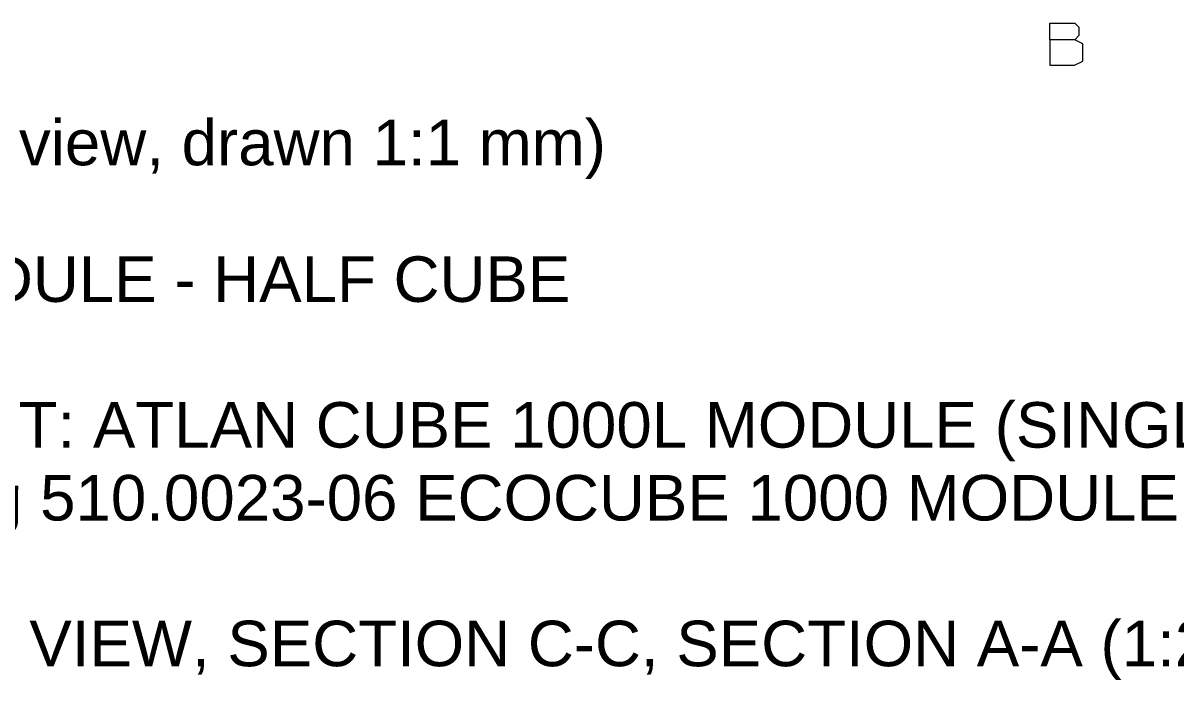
# Model space of a CAD drawing. Header units: millimetres. Extents: x 0 to 2941, y -405 to 1422.
# Drawn here: x 515 to 1274, y -405 to 28 of the extents above; entities that cross this region are included whole.
import ezdxf

# ---------------------------------------------------------------- set-up
doc = ezdxf.new("R2010")
doc.units = ezdxf.units.MM
doc.layers.add('FINE', color=9, linetype='Continuous')
doc.layers.add('TITLE', color=7, linetype='Continuous')
doc.styles.add('ARIAL', font='arial.ttf')

msp = doc.modelspace()

# ---------------------------------------------------------------- linework, layer by layer
at = {"layer": 'FINE', "lineweight": 9}
msp.add_lwpolyline([(1191.25, 16.62), (1191.25, 27.71), (1207.88, 27.71), (1210.5, 25.08), (1210.5, 19.54), (1207.88, 16.62), (1191.25, 16.62), (1191.25, 0), (1207.58, 0), (1213.13, 2.62), (1213.13, 14), (1207.88, 16.62)], dxfattribs=at)

# ---------------------------------------------------------------- texts
at = {"layer": 'TITLE', "style": 'ARIAL'}
for s, p in [('PLAN VIEW  (510.0023-06 view, drawn 1:1 mm)', (0, -66)), ('COMPONENT: 1000L MODULE - HALF CUBE', (0, -156)), ('GENERAL ARRANGEMENT: ATLAN CUBE 1000L MODULE (SINGLE STACK)', (0, -252)), ('SOURCE: Supplier drawing 510.0023-06 ECOCUBE 1000 MODULE (rev 06)', (0, -300)), ('VIEWS: PLAN VIEW, SIDE VIEW, SECTION C-C, SECTION A-A (1:2), SECTION B-B (1:2)', (0, -396))]:
    msp.add_text(s, height=30, dxfattribs=at).set_placement(p)

doc.saveas('drawing.dxf')
